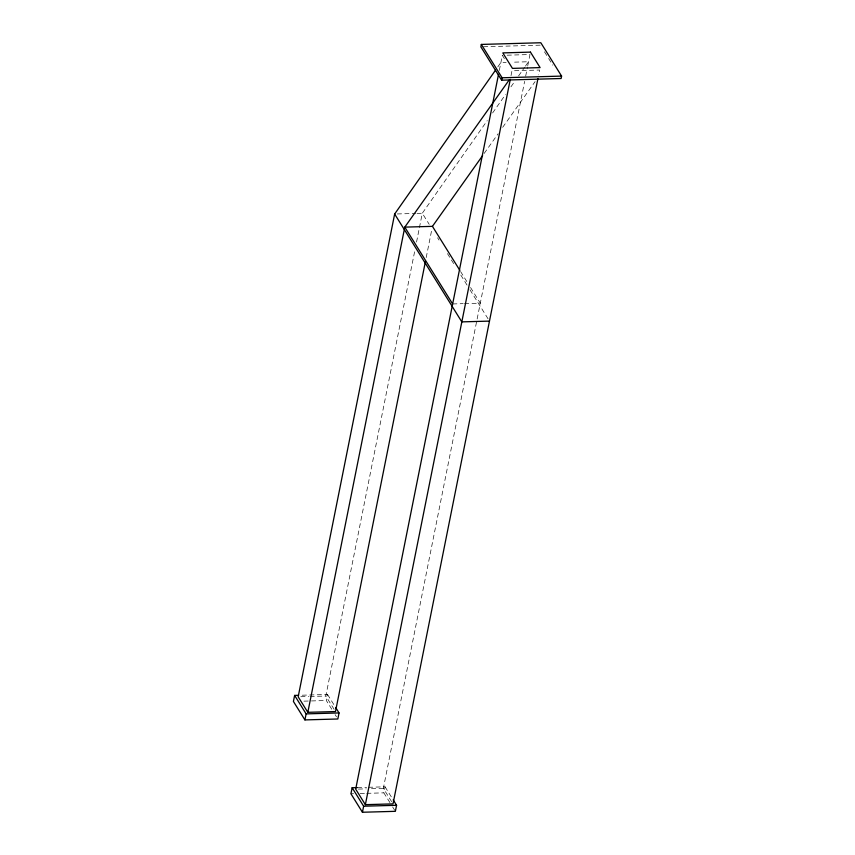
<?xml version="1.0" encoding="UTF-8"?>
<svg xmlns="http://www.w3.org/2000/svg" width="855" height="855" viewBox="0 0 855 855"><rect width="100%" height="100%" fill="white"/><g stroke="black" fill="none" stroke-linecap="round" stroke-linejoin="round"><path stroke-width="0.64" stroke-dasharray="4.28 3.21" d="M334.113 709.329L325.819 696.034L414.707 251.199M416.545 242.04L419.153 228.948M419.42 227.644L422.295 213.248L487.254 120.608M331.751 709.212L326.332 700.523L327.54 694.484L299.881 695.265M426.207 257.547L431.7 230.07M499.32 70.399L502.323 55.319L505.775 60.855M511.012 75.635L511.974 70.805L539.623 70.025L538.661 74.855M391.633 801.669L383.35 788.374L524.617 81.375M525.665 76.148L527.492 67.011M527.749 65.707L529.982 54.538L506.278 55.212M389.944 802.631L383.852 792.852L385.06 786.824L367.939 787.305M497.802 66.893L500.859 62.533L506.149 62.415M492.598 112.978L505.594 94.456M510.937 86.825L514.763 81.375M518.579 75.924L524.692 67.203M525.462 66.113L528.518 61.752L511.397 62.233M484.165 153.43L498.059 133.84M502.687 127.31L535.091 81.62M483.492 46.769L540.339 45.165M397.276 213.953L415.712 213.44M417.026 213.397L422.295 213.248L429.199 224.331M452.648 303.952L463.175 303.653M464.5 303.621L480.296 303.172L469.042 285.1M300.81 696.74L308.708 696.515M310.023 696.483L325.819 696.034M303.942 701.153L326.332 700.523M357.411 787.605L366.624 787.337M358.33 789.08L366.229 788.855M371.498 788.705L383.35 788.374M350.935 793.782L353.564 793.707M360.147 793.526L365.416 793.376M366.731 793.333L383.852 792.852M544.485 51.834L547.948 57.392M548.643 58.503L552.8 65.172M460.589 271.537L468.337 283.967M437.589 237.808L439 240.063M447.443 253.614L454.475 264.922M460.813 275.086L467.151 285.249M469.961 289.77L488.098 318.883M327.54 694.484L334.305 705.343M385.06 786.824L392.498 798.773M335.128 714.641L336.485 716.811M392.648 806.981L394.679 810.241"/><path stroke-width="1.28" d="M298.566 695.297L294.622 695.414L293.415 701.442L304.914 719.91L337.832 718.991L339.04 712.952L335.662 707.523M495.515 70.163L394.647 214.028L298.171 696.814L307.832 712.322L335.491 711.552L425.427 261.47M304.914 719.91L306.122 713.882L294.622 695.414M307.832 712.322L404.789 227.131L508.982 80.22M481.333 44.428L480.852 46.843L501.618 80.178L561.104 78.51L561.585 76.095L540.82 42.75L481.333 44.428L502.099 77.773L501.618 80.178M357.411 787.605L352.142 787.744L350.935 793.782L362.435 812.25L395.363 811.32L396.56 805.292L393.182 799.853M498.529 74.321L355.691 789.154L365.363 804.662L393.011 803.882L537.934 78.596M362.435 812.25L363.642 806.212L352.142 787.744M365.363 804.662L510.285 79.376M452.648 303.952L404.789 227.131L432.438 226.351L482.615 155.61M502.099 77.773L561.585 76.095M489.477 321.106L461.828 321.875L394.647 214.028M306.122 713.882L339.04 712.952M363.642 806.212L396.56 805.292M432.438 226.351L459.883 270.415M530.463 52.123L502.815 52.903L512.455 68.389L540.104 67.609L530.463 52.123"/></g></svg>
